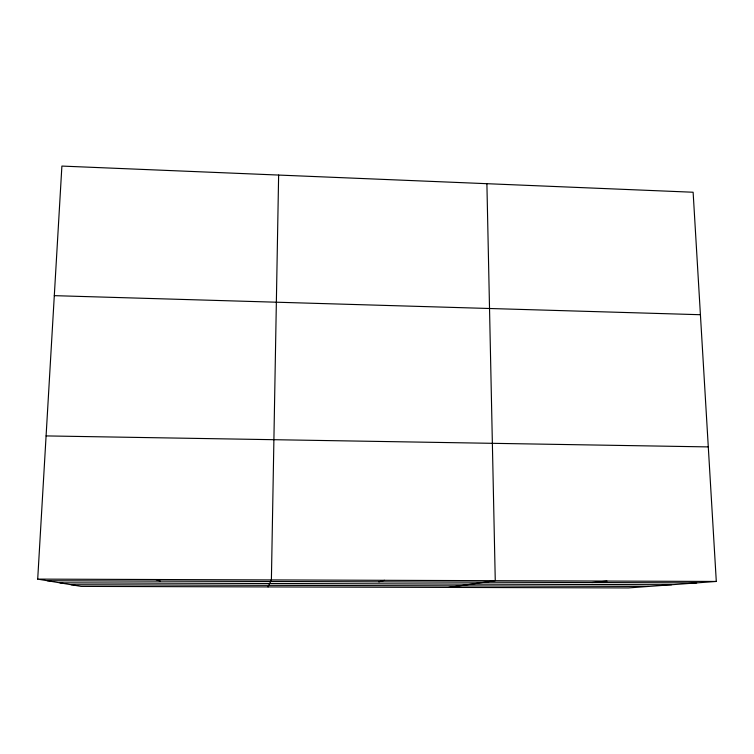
<?xml version="1.0" encoding="UTF-8"?>
<svg xmlns="http://www.w3.org/2000/svg" width="754" height="754" viewBox="0 0 754 754"><rect width="100%" height="100%" fill="white"/><g stroke="black" fill="none" stroke-linecap="round" stroke-linejoin="round"><path stroke-width="1.13" d="M278.631 175.069L271.393 579.92L268.066 586.914M37.7 579.11L61.894 166.078L693.124 192.242L716.3 581.447L628.45 587.922L81.13 586.395L37.7 579.11L716.3 581.447M378.828 581.843L384.512 580.307M448.668 587.413L495.265 580.684L486.896 183.693M591.862 582.55L606.97 581.07M47.483 580.75L696.715 582.889M59.943 582.842L671.588 584.746M71.3 584.746L648.525 586.442M46.088 435.916L708.289 446.905M54.307 295.653L700.419 314.72M155.814 579.515L160.216 581.127"/></g></svg>
